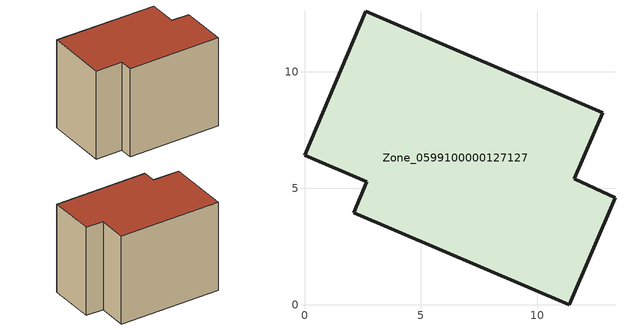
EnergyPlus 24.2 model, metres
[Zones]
Zone_0599100000127127
 floor ground (C_G): 11.59,5.41 13.33,4.6 11.37,0 2.11,3.95 2.67,5.28 0,6.42 2.64,12.6 12.8,8.25 z0
 wall outside (C_F): 2.64,12.6 0,6.42 2.67,5.28 2.11,3.95 11.37,0 13.33,4.6 11.59,5.41 12.8,8.25 2.64,12.6 z0:9.86
 roof outside (C_R): 11.59,5.41 12.8,8.25 2.64,12.6 0,6.42 2.67,5.28 2.11,3.95 11.37,0 13.33,4.6 z9.86
[BUILDING]
Pand.0599100000127127: North Axis=0; Terrain=City; Loads Convergence Tolerance Value=0.04; Temperature Convergence Tolerance Value=0.4; Solar Distribution=FullExterior; Maximum Number of Warmup Days=25; Minimum Number of Warmup Days=1
[Site:Location]
Rotterdam.The.Hague.AP_ZH_NLD Design_Conditions: Latitude=51.96; Longitude=4.45; Time Zone=1; Elevation=-4.5
[SITE:GROUNDTEMPERATURE:BUILDINGSURFACE]
18, 18, 18, 18, 18, 18, 18, 18, 18, 18, 18, 18
[MATERIAL] Thermal Absorptance=0.9; Solar Absorptance=0.7; Visible Absorptance=0.7
Name | Roughness | Thickness | Conductivity | Density | Specific Heat
G.TC.1946 | MediumSmooth | 0.15 | 1 | 540 | 1210
F.TC.1946 | Rough | 0.3 | 0.857143 | 1920 | 840
R.TC.1946 | MediumRough | 0.2 | 0.909091 | 1500 | 1000
[CONSTRUCTION]
C_G: G.TC.1946
C_F: F.TC.1946
C_R: R.TC.1946
[ZONE]
Zone_0599100000127127: Type=1; Multiplier=1; Ceiling Height=Autocalculate; Volume=Autocalculate; Floor Area=autocalculate; Part of Total Floor Area=Yes
[ZONEINFILTRATION:DESIGNFLOWRATE]
Infil_Zone_0599100000127127: Zone or ZoneList or Space or SpaceList=Zone_0599100000127127; Schedule=AlwaysOn; Design Flow Rate Calculation Method=Flow/Area; Flow Rate per Floor Area=0.003; Constant Term Coefficient=1; Temperature Term Coefficient=0; Velocity Term Coefficient=0; Velocity Squared Term Coefficient=0
[HVACTEMPLATE:ZONE:IDEALLOADSAIRSYSTEM]
Zone_0599100000127127: Maximum Heating Supply Air Temperature=50; Minimum Cooling Supply Air Temperature=13; Maximum Heating Supply Air Humidity Ratio=0.0156; Minimum Cooling Supply Air Humidity Ratio=0.0077; Heating Limit=NoLimit; Cooling Limit=NoLimit; Dehumidification Control Type=ConstantSensibleHeatRatio; Cooling Sensible Heat Ratio=0.7; Dehumidification Setpoint=60; Humidification Control Type=None; Humidification Setpoint=30; Outdoor Air Method=None; Outdoor Air Flow Rate per Person=0.00944; Outdoor Air Flow Rate per Zone Floor Area=0; Outdoor Air Flow Rate per Zone=0; Demand Controlled Ventilation Type=None; Outdoor Air Economizer Type=NoEconomizer; Heat Recovery Type=None; Sensible Heat Recovery Effectiveness=0.7; Latent Heat Recovery Effectiveness=0.65
[ZONECONTROL:THERMOSTAT]
ThermostatControl_Zone_0599100000127127: Zone or ZoneList=Zone_0599100000127127; Control Type Schedule=DualSetpointControlType; Control 1=Thermostat_Zone_0599100000127127; Temperature Difference Between Cutout And Setpoint=0
[THERMOSTATSETPOINT:DUALSETPOINT]
Thermostat_Zone_0599100000127127: Heating Setpoint Temperature Schedule=HeatingSetpoint_Zone_0599100000127127; Cooling Setpoint Temperature Schedule=CoolingSetpoint_Zone_0599100000127127
[SCHEDULE:COMPACT]
HeatingSetpoint_Zone_0599100000127127: Through: 12/31, For: AllDays, Until: 24:00, 21
CoolingSetpoint_Zone_0599100000127127: Through: 12/31, For: AllDays, Until: 24:00, 24
DualSetpointControlType: Through: 12/31, For: AllDays, Until: 24:00, 4
AlwaysOn: Through: 12/31, For: AllDays, Until: 24:00, 1
